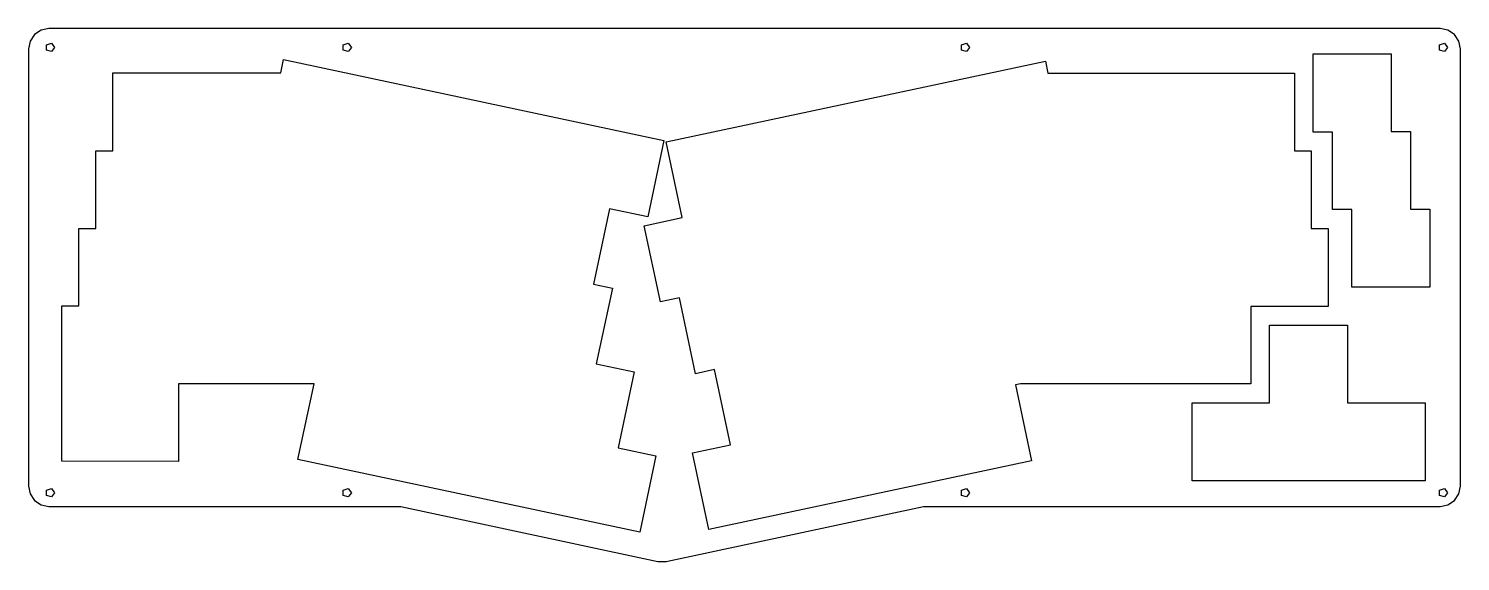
# Model space of a CAD drawing. Header units: metres. Extents: x -30 to 322, y 190 to 321.
import ezdxf

# ---------------------------------------------------------------- set-up
doc = ezdxf.new("R2010")
doc.units = ezdxf.units.M

msp = doc.modelspace()

# ---------------------------------------------------------------- linework, layer by layer
for p, q in [((-25.2441, 320.613), (-27.1576, 320.233)), ((316.756, 320.613), (-25.2441, 320.613)), ((318.669, 320.233), (316.756, 320.613)), ((-29.8635, 317.527), (-30.2441, 315.613)), ((-28.7797, 319.149), (-29.8635, 317.527)), ((-27.1576, 320.233), (-28.7797, 319.149)), ((-25.8899, 316.647), (-24.6601, 317.046)), ((-24.6601, 317.046), (-23.9, 316)), ((47.1101, 316.647), (48.3399, 317.046)), ((48.3399, 317.046), (49.1, 316)), ((199.11, 316.647), (200.34, 317.046)), ((200.34, 317.046), (201.1, 316)), ((316.61, 316.647), (317.84, 317.046)), ((317.84, 317.046), (318.6, 316)), ((320.291, 319.149), (318.669, 320.233)), ((321.375, 317.527), (320.291, 319.149)), ((321.756, 315.613), (321.375, 317.527)), ((-30.2441, 315.613), (-30.2441, 208.113)), ((-25.8899, 315.353), (-25.8899, 316.647)), ((-24.6601, 314.954), (-25.8899, 315.353)), ((-23.9, 316), (-24.6601, 314.954)), ((47.1101, 315.353), (47.1101, 316.647)), ((48.3399, 314.954), (47.1101, 315.353)), ((49.1, 316), (48.3399, 314.954)), ((199.11, 315.353), (199.11, 316.647)), ((200.34, 314.954), (199.11, 315.353)), ((201.1, 316), (200.34, 314.954)), ((285.576, 295.184), (285.596, 314.443)), ((285.596, 314.443), (304.736, 314.443)), ((304.736, 314.443), (304.736, 295.304)), ((316.61, 315.353), (316.61, 316.647)), ((317.84, 314.954), (316.61, 315.353)), ((318.6, 316), (317.84, 314.954)), ((321.756, 208.113), (321.756, 315.613)), ((31.7559, 309.714), (32.4561, 313.014)), ((32.4561, 313.014), (125.956, 293.113)), ((126.476, 292.753), (219.756, 312.623)), ((219.756, 312.623), (220.366, 309.634)), ((-9.584, 290.554), (-9.584, 309.714)), ((-9.584, 309.714), (31.7559, 309.714)), ((220.366, 309.634), (280.946, 309.663)), ((280.946, 309.663), (280.946, 290.563)), ((125.956, 293.113), (121.956, 274.313)), ((130.446, 274.144), (126.476, 292.753)), ((290.336, 295.184), (285.576, 295.184)), ((290.336, 276.134), (290.336, 295.184)), ((304.736, 295.304), (309.496, 295.304)), ((309.496, 295.304), (309.496, 276.253)), ((-13.7637, 271.503), (-13.7637, 290.554)), ((-13.7637, 290.554), (-9.584, 290.554)), ((280.946, 290.563), (285.096, 290.563)), ((285.096, 290.563), (285.096, 271.493)), ((112.556, 276.313), (108.606, 257.804)), ((121.956, 274.313), (112.556, 276.313)), ((295.086, 276.134), (290.336, 276.134)), ((295.086, 257.083), (295.086, 276.134)), ((309.496, 276.253), (314.246, 276.253)), ((314.246, 276.253), (314.246, 257.083)), ((-17.9336, 252.453), (-17.9336, 271.503)), ((-17.9336, 271.503), (-13.7637, 271.503)), ((121.106, 272.153), (130.446, 274.144)), ((125.086, 253.403), (121.106, 272.153)), ((285.096, 271.493), (289.266, 271.493)), ((289.266, 271.493), (289.266, 252.313)), ((108.606, 257.804), (113.266, 256.813)), ((314.246, 257.083), (295.086, 257.083)), ((113.266, 256.813), (109.296, 238.174)), ((129.776, 254.403), (125.086, 253.403)), ((133.736, 235.773), (129.776, 254.403)), ((-22.084, 214.233), (-22.084, 252.453)), ((-22.084, 252.453), (-17.9336, 252.453)), ((289.266, 252.313), (270.216, 252.313)), ((270.216, 252.313), (270.216, 233.264)), ((274.806, 228.623), (274.806, 247.674)), ((274.806, 247.674), (294.006, 247.674)), ((294.006, 247.674), (294.006, 228.613)), ((109.296, 238.174), (118.626, 236.193)), ((118.626, 236.193), (114.656, 217.563)), ((138.376, 236.764), (133.736, 235.773)), ((142.326, 218.264), (138.376, 236.764)), ((6.6357, 233.253), (6.626, 214.214)), ((39.9258, 233.253), (6.6357, 233.253)), ((35.9766, 214.653), (39.9258, 233.253)), ((213.636, 233.264), (212.366, 232.993)), ((212.366, 232.993), (216.316, 214.373)), ((270.216, 233.264), (213.636, 233.264)), ((255.786, 209.443), (255.786, 228.623)), ((255.786, 228.623), (274.806, 228.623)), ((294.006, 228.613), (313.076, 228.613)), ((313.076, 228.613), (313.076, 209.443)), ((132.976, 216.273), (142.326, 218.264)), ((114.656, 217.563), (123.976, 215.583)), ((123.976, 215.583), (119.996, 196.783)), ((136.986, 197.483), (132.976, 216.273)), ((6.626, 214.214), (-22.084, 214.233)), ((119.996, 196.783), (35.9766, 214.653)), ((216.316, 214.373), (136.986, 197.483)), ((-30.2441, 208.113), (-29.8635, 206.2)), ((313.076, 209.443), (255.786, 209.443)), ((321.375, 206.2), (321.756, 208.113)), ((-29.8635, 206.2), (-28.7797, 204.578)), ((-28.7797, 204.578), (-27.1576, 203.494)), ((-25.8899, 207.147), (-24.6601, 207.546)), ((-25.8899, 205.853), (-25.8899, 207.147)), ((-24.6601, 205.454), (-25.8899, 205.853)), ((-24.6601, 207.546), (-23.9, 206.5)), ((-23.9, 206.5), (-24.6601, 205.454)), ((47.1101, 207.147), (48.3399, 207.546)), ((47.1101, 205.853), (47.1101, 207.147)), ((48.3399, 205.454), (47.1101, 205.853)), ((48.3399, 207.546), (49.1, 206.5)), ((49.1, 206.5), (48.3399, 205.454)), ((199.11, 207.147), (200.34, 207.546)), ((199.11, 205.853), (199.11, 207.147)), ((200.34, 205.454), (199.11, 205.853)), ((200.34, 207.546), (201.1, 206.5)), ((201.1, 206.5), (200.34, 205.454)), ((316.61, 207.147), (317.84, 207.546)), ((316.61, 205.853), (316.61, 207.147)), ((317.84, 205.454), (316.61, 205.853)), ((317.84, 207.546), (318.6, 206.5)), ((318.6, 206.5), (317.84, 205.454)), ((318.669, 203.494), (320.291, 204.578)), ((320.291, 204.578), (321.375, 206.2)), ((-27.1576, 203.494), (-25.2441, 203.113)), ((-25.2441, 203.113), (61.228, 203.113)), ((61.228, 203.113), (124.412, 189.623)), ((126.499, 189.623), (189.783, 203.113)), ((189.783, 203.113), (316.756, 203.113)), ((316.756, 203.113), (318.669, 203.494)), ((124.412, 189.623), (126.499, 189.623))]:
    msp.add_line(p, q)

doc.saveas('drawing.dxf')
